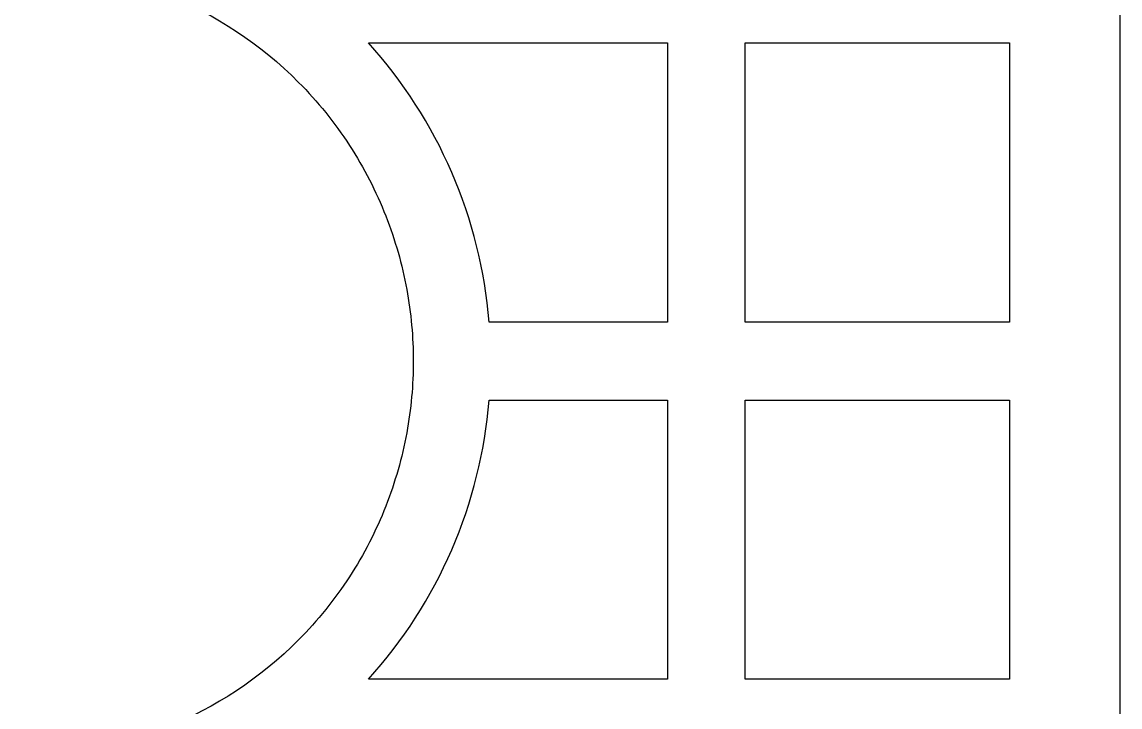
# Model space of a CAD drawing. Header units: centimetres. Extents: x -27 to -20.3, y -9 to 9.
# Drawn here: x -23.642 to -20.284, y 2.217 to 4.311 of the extents above; entities that cross this region are included whole.
import ezdxf

# ---------------------------------------------------------------- set-up
doc = ezdxf.new("R2010")
doc.units = ezdxf.units.CM
doc.header["$MEASUREMENT"] = 0
doc.layers.add('layer 1', color=7, linetype='Continuous')

msp = doc.modelspace()

# ---------------------------------------------------------------- linework, layer by layer
at = {"layer": 'layer 1', "color": 250}
for points, knots in [([(-20.28417, 9.00077), (-20.28417, 3.00045), (-20.28417, -2.99988), (-20.28417, -9.00021), (-20.28417, -9.00021), (-22.52248, -9.00021), (-24.76082, -9.00021), (-26.99914, -9.00021), (-26.99914, -9.00021), (-26.99914, -2.99988), (-26.99914, 3.00045), (-26.99914, 9.00077), (-26.99914, 9.00077), (-24.76082, 9.00077), (-22.52248, 9.00077), (-20.28417, 9.00077)], [0, 0, 0, 0, 0.2, 0.2, 0.2, 0.2, 0.4, 0.4, 0.4, 0.4, 0.6, 0.6, 0.6, 0.6, 1, 1, 1, 1]), ([(-23.64165, 2.07012), (-23.56938, 2.07012), (-23.49661, 2.07669), (-23.42394, 2.09022), (-23.42394, 2.09022), (-23.34842, 2.1043), (-23.2739, 2.12574), (-23.20125, 2.1547), (-23.20125, 2.1547), (-23.04984, 2.21504), (-22.91247, 2.30531), (-22.79568, 2.42291), (-22.79568, 2.42291), (-22.73729, 2.4817), (-22.68533, 2.54614), (-22.64029, 2.6155), (-22.64029, 2.6155), (-22.59588, 2.68388), (-22.55884, 2.75606), (-22.52928, 2.83124), (-22.52928, 2.83124), (-22.50051, 2.90436), (-22.47922, 2.97936), (-22.46523, 3.05542), (-22.46523, 3.05542), (-22.45181, 3.12856), (-22.44527, 3.20184), (-22.44527, 3.27458), (-22.44527, 3.27458), (-22.44527, 3.34733), (-22.45181, 3.42062), (-22.46523, 3.49376), (-22.46523, 3.49376), (-22.47922, 3.56981), (-22.50051, 3.64481), (-22.52928, 3.71796), (-22.52928, 3.71796), (-22.55884, 3.79312), (-22.59588, 3.86532), (-22.64029, 3.93369), (-22.64029, 3.93369), (-22.68533, 4.00304), (-22.73729, 4.06748), (-22.79568, 4.12628), (-22.79568, 4.12628), (-22.91247, 4.24387), (-23.04984, 4.33414), (-23.20125, 4.39449), (-23.20125, 4.39449), (-23.2739, 4.42345), (-23.34842, 4.44487), (-23.42394, 4.45896), (-23.42394, 4.45896), (-23.49661, 4.47249), (-23.56938, 4.47906), (-23.64165, 4.47906), (-23.64165, 4.47906), (-23.71391, 4.47906), (-23.78669, 4.47249), (-23.85936, 4.45896), (-23.85936, 4.45896), (-23.93489, 4.44487), (-24.0094, 4.42345), (-24.08202, 4.39449), (-24.08202, 4.39449), (-24.23344, 4.33414), (-24.3708, 4.24387), (-24.48762, 4.12628), (-24.48762, 4.12628), (-24.54602, 4.06748), (-24.59797, 4.00304), (-24.64299, 3.93369), (-24.64299, 3.93369), (-24.68741, 3.86532), (-24.72447, 3.79312), (-24.75403, 3.71796), (-24.75403, 3.71796), (-24.78278, 3.64481), (-24.80405, 3.56981), (-24.81806, 3.49376), (-24.81806, 3.49376), (-24.8315, 3.42062), (-24.83804, 3.34733), (-24.83804, 3.27458), (-24.83804, 3.27458), (-24.83804, 3.20184), (-24.8315, 3.12856), (-24.81806, 3.05542), (-24.81806, 3.05542), (-24.80405, 2.97936), (-24.78278, 2.90436), (-24.75403, 2.83124), (-24.75403, 2.83124), (-24.72447, 2.75606), (-24.68741, 2.68388), (-24.64299, 2.6155), (-24.64299, 2.6155), (-24.59797, 2.54614), (-24.54602, 2.4817), (-24.48762, 2.42291), (-24.48762, 2.42291), (-24.3708, 2.30531), (-24.23344, 2.21504), (-24.08202, 2.1547), (-24.08202, 2.1547), (-24.0094, 2.12574), (-23.93489, 2.1043), (-23.85936, 2.09022), (-23.85936, 2.09022), (-23.78669, 2.07669), (-23.71391, 2.07012), (-23.64165, 2.07012)], [0, 0, 0, 0, 0.0344828, 0.0344828, 0.0344828, 0.0344828, 0.0689655, 0.0689655, 0.0689655, 0.0689655, 0.1034483, 0.1034483, 0.1034483, 0.1034483, 0.137931, 0.137931, 0.137931, 0.137931, 0.1724138, 0.1724138, 0.1724138, 0.1724138, 0.2068966, 0.2068966, 0.2068966, 0.2068966, 0.2413793, 0.2413793, 0.2413793, 0.2413793, 0.2758621, 0.2758621, 0.2758621, 0.2758621, 0.3103448, 0.3103448, 0.3103448, 0.3103448, 0.3448276, 0.3448276, 0.3448276, 0.3448276, 0.3793103, 0.3793103, 0.3793103, 0.3793103, 0.4137931, 0.4137931, 0.4137931, 0.4137931, 0.4482759, 0.4482759, 0.4482759, 0.4482759, 0.4827586, 0.4827586, 0.4827586, 0.4827586, 0.5172414, 0.5172414, 0.5172414, 0.5172414, 0.5517241, 0.5517241, 0.5517241, 0.5517241, 0.5862069, 0.5862069, 0.5862069, 0.5862069, 0.6206897, 0.6206897, 0.6206897, 0.6206897, 0.6551724, 0.6551724, 0.6551724, 0.6551724, 0.6896552, 0.6896552, 0.6896552, 0.6896552, 0.7241379, 0.7241379, 0.7241379, 0.7241379, 0.7586207, 0.7586207, 0.7586207, 0.7586207, 0.7931034, 0.7931034, 0.7931034, 0.7931034, 0.8275862, 0.8275862, 0.8275862, 0.8275862, 0.862069, 0.862069, 0.862069, 0.862069, 0.8965517, 0.8965517, 0.8965517, 0.8965517, 0.9310345, 0.9310345, 0.9310345, 0.9310345, 1, 1, 1, 1]), ([(-21.6679, 4.24669), (-21.97265, 4.24669), (-22.27738, 4.24669), (-22.58214, 4.24669), (-22.58214, 4.24669), (-22.47655, 4.13002), (-22.39071, 3.99709), (-22.32749, 3.85106), (-22.32749, 3.85106), (-22.26432, 3.70504), (-22.22606, 3.55124), (-22.21309, 3.39394), (-22.21309, 3.39394), (-22.03134, 3.39394), (-21.84963, 3.39394), (-21.6679, 3.39394), (-21.6679, 3.39394), (-21.6679, 3.67818), (-21.6679, 3.96244), (-21.6679, 4.24669)], [0, 0, 0, 0, 0.1666667, 0.1666667, 0.1666667, 0.1666667, 0.3333333, 0.3333333, 0.3333333, 0.3333333, 0.5, 0.5, 0.5, 0.5, 0.6666667, 0.6666667, 0.6666667, 0.6666667, 1, 1, 1, 1]), ([(-20.62175, 3.39394), (-20.62175, 3.67818), (-20.62175, 3.96244), (-20.62175, 4.24669), (-20.62175, 4.24669), (-20.89143, 4.24669), (-21.1611, 4.24669), (-21.43081, 4.24669), (-21.43081, 4.24669), (-21.43081, 3.96244), (-21.43081, 3.67818), (-21.43081, 3.39394), (-21.43081, 3.39394), (-21.1611, 3.39394), (-20.89143, 3.39394), (-20.62175, 3.39394)], [0, 0, 0, 0, 0.2, 0.2, 0.2, 0.2, 0.4, 0.4, 0.4, 0.4, 0.6, 0.6, 0.6, 0.6, 1, 1, 1, 1]), ([(-21.6679, 3.15525), (-21.84963, 3.15525), (-22.03134, 3.15525), (-22.21309, 3.15525), (-22.21309, 3.15525), (-22.22606, 2.99796), (-22.26432, 2.84414), (-22.32753, 2.69811), (-22.32753, 2.69811), (-22.39071, 2.5521), (-22.47655, 2.41916), (-22.58217, 2.3025), (-22.58217, 2.3025), (-22.27738, 2.3025), (-21.97265, 2.3025), (-21.6679, 2.3025), (-21.6679, 2.3025), (-21.6679, 2.58674), (-21.6679, 2.87099), (-21.6679, 3.15525)], [0, 0, 0, 0, 0.1666667, 0.1666667, 0.1666667, 0.1666667, 0.3333333, 0.3333333, 0.3333333, 0.3333333, 0.5, 0.5, 0.5, 0.5, 0.6666667, 0.6666667, 0.6666667, 0.6666667, 1, 1, 1, 1]), ([(-21.43081, 3.15525), (-21.43081, 2.87099), (-21.43081, 2.58674), (-21.43081, 2.3025), (-21.43081, 2.3025), (-21.1611, 2.3025), (-20.89143, 2.3025), (-20.62175, 2.3025), (-20.62175, 2.3025), (-20.62175, 2.58674), (-20.62175, 2.87099), (-20.62175, 3.15525), (-20.62175, 3.15525), (-20.89143, 3.15525), (-21.1611, 3.15525), (-21.43081, 3.15525)], [0, 0, 0, 0, 0.2, 0.2, 0.2, 0.2, 0.4, 0.4, 0.4, 0.4, 0.6, 0.6, 0.6, 0.6, 1, 1, 1, 1])]:
    msp.add_open_spline(points, degree=3, knots=knots, dxfattribs=at)

doc.saveas('drawing.dxf')
